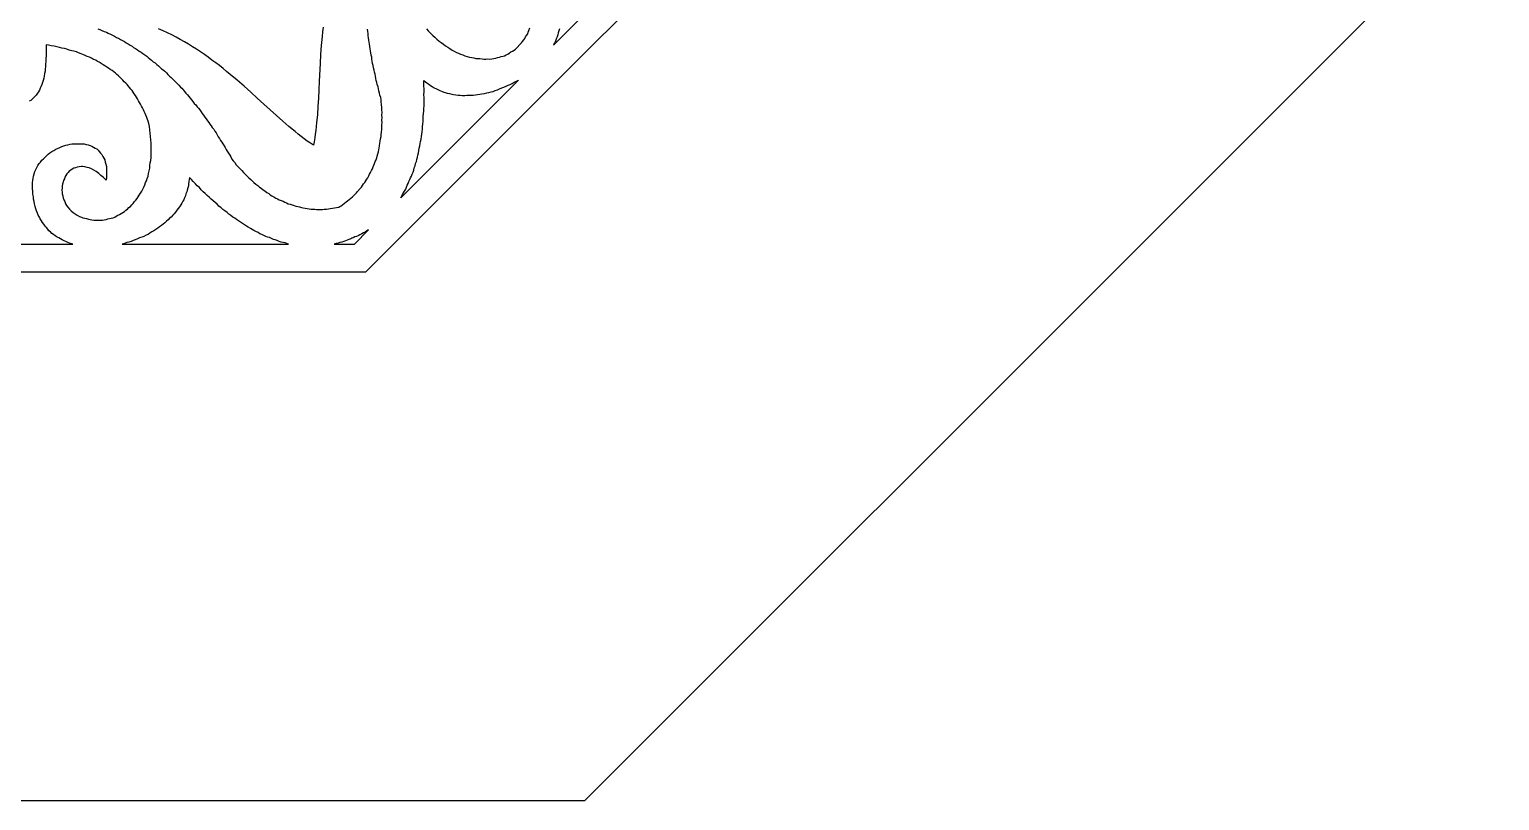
# Model space of a CAD drawing. Extents: x -535 to 535, y -535 to 535.
# Drawn here: x 121.8 to 385.9, y -535 to -396.4 of the extents above; entities that cross this region are included whole.
import ezdxf

# ---------------------------------------------------------------- set-up
doc = ezdxf.new("R2010")
doc.units = 0
doc.layers.add('LAYER_1', color=18, linetype='CONTINUOUS')
doc.layers.add('LAYER_2', color=150, linetype='CONTINUOUS')

msp = doc.modelspace()

# ---------------------------------------------------------------- linework, layer by layer
at = {"layer": 'LAYER_1'}
for points in [[(221.6, -535), (535, -221.6), (535, 221.6), (221.6, 535), (-221.6, 535), (-535, 221.6), (-535, -221.6), (-221.6, -535)], [(188.7, -426.33), (188.84, -426.05), (189.04, -425.77), (189.21, -425.45), (189.41, -425.09), (189.54, -424.74), (189.7, -424.42), (189.87, -424.1), (190, -423.75), (190.13, -423.39), (190.29, -423.07), (190.46, -422.76), (190.59, -422.4), (190.72, -422.04), (190.85, -421.69), (190.94, -421.3), (191.1, -420.91), (191.19, -420.51), (191.32, -420.16), (191.38, -419.8), (191.5, -419.37), (191.59, -418.98), (191.69, -418.58), (191.78, -418.19), (191.83, -417.76), (191.96, -417.33), (192.01, -416.9), (192.07, -416.54), (192.19, -416.11), (192.24, -415.68), (192.3, -415.25), (192.35, -414.82), (192.4, -414.31), (192.45, -413.88), (192.51, -413.45), (192.56, -412.95), (192.54, -412.51), (192.55, -412.04), (192.6, -411.54), (192.66, -411.11), (192.67, -410.64), (192.72, -410.13), (192.7, -409.63), (192.75, -409.12), (192.73, -408.62), (192.67, -408.14), (192.72, -407.64), (192.7, -407.13), (192.67, -406.55), (192.69, -406.09), (192.66, -405.58), (192.96, -405.81), (193.22, -406), (193.56, -406.27), (193.86, -406.5), (194.19, -406.69), (194.53, -406.89), (194.82, -407.05), (195.19, -407.21), (195.53, -407.4), (195.86, -407.53), (196.23, -407.69), (196.52, -407.77), (196.88, -407.86), (197.25, -407.95), (197.69, -408.04), (198.02, -408.09), (198.42, -408.15), (198.82, -408.2), (199.21, -408.25), (199.58, -408.27), (200.01, -408.29), (200.37, -408.23), (200.73, -408.25), (201.13, -408.23), (201.53, -408.21), (201.92, -408.19), (202.32, -408.1), (202.75, -408.05), (203.11, -407.99), (203.54, -407.94), (203.97, -407.81), (204.36, -407.72), (204.75, -407.63), (205.15, -407.54), (205.5, -407.41), (205.93, -407.29), (206.28, -407.09), (206.67, -406.92), (207.06, -406.76), (207.45, -406.6), (207.84, -406.43), (208.2, -406.3), (208.55, -406.1), (208.9, -405.9), (209.33, -405.7), (209.68, -405.5), (188.54, -426.65)], [(168.03, -434.89), (167.73, -434.79), (167.39, -434.73), (167.05, -434.63), (166.66, -434.52), (166.31, -434.36), (165.97, -434.25), (165.63, -434.15), (165.28, -433.98), (164.94, -433.82), (164.6, -433.72), (164.26, -433.61), (163.91, -433.45), (163.57, -433.29), (163.23, -433.13), (162.89, -432.91), (162.5, -432.75), (162.15, -432.54), (161.81, -432.38), (161.52, -432.17), (161.12, -431.95), (160.78, -431.74), (160.44, -431.52), (160.1, -431.31), (159.75, -431.04), (159.36, -430.83), (159.02, -430.56), (158.73, -430.35), (158.34, -430.13), (157.99, -429.87), (157.65, -429.6), (157.31, -429.33), (156.92, -429.01), (156.57, -428.74), (156.23, -428.48), (155.84, -428.15), (155.55, -427.83), (155.2, -427.51), (154.81, -427.19), (154.47, -426.92), (154.13, -426.6), (153.73, -426.28), (153.39, -425.91), (153, -425.59), (152.66, -425.21), (152.36, -424.84), (151.97, -424.52), (151.63, -424.14), (151.24, -423.72), (150.9, -423.39), (150.55, -423.02), (150.5, -423.39), (150.46, -423.72), (150.41, -424.14), (150.36, -424.52), (150.26, -424.89), (150.16, -425.27), (150.06, -425.59), (149.92, -425.96), (149.82, -426.34), (149.67, -426.66), (149.53, -427.03), (149.38, -427.3), (149.18, -427.62), (148.99, -427.94), (148.74, -428.32), (148.55, -428.58), (148.3, -428.9), (148.06, -429.22), (147.81, -429.55), (147.57, -429.81), (147.27, -430.13), (146.98, -430.35), (146.74, -430.62), (146.44, -430.88), (146.15, -431.15), (145.86, -431.42), (145.51, -431.63), (145.17, -431.9), (144.88, -432.11), (144.53, -432.38), (144.14, -432.59), (143.8, -432.81), (143.46, -433.02), (143.11, -433.24), (142.77, -433.4), (142.38, -433.61), (141.99, -433.72), (141.6, -433.88), (141.21, -434.04), (140.81, -434.2), (140.42, -434.36), (140.08, -434.52), (139.69, -434.63), (139.3, -434.73), (138.86, -434.89), (138.47, -435), (168.37, -435)], [(180.18, -435), (182.74, -432.44), (182.42, -432.61), (182.14, -432.82), (181.82, -432.98), (181.5, -433.15), (181.19, -433.32), (180.87, -433.48), (180.59, -433.61), (180.26, -433.71), (179.95, -433.88), (179.75, -433.95), (179.55, -434.04), (179.21, -434.15), (178.92, -434.31), (178.62, -434.41), (178.28, -434.52), (177.94, -434.63), (177.6, -434.73), (177.25, -434.84), (176.91, -434.89), (176.57, -435)]]:
    msp.add_lwpolyline(points, close=True, dxfattribs=at)
for points in [[(217.05, -396.32), (216.95, -396.64), (216.82, -397), (216.77, -397.36), (216.64, -397.71), (216.51, -398), (216.38, -398.35), (216.25, -398.71), (216.05, -399.06), (215.97, -399.22), (226.19, -388.99)], [(174.55, -396), (174.46, -396.82), (174.38, -397.65), (174.24, -399.29), (174.13, -400.91), (174.04, -402.52), (173.88, -405.69), (173.81, -407.24), (173.73, -408.76), (173.64, -410.26), (173.54, -411.73), (173.41, -413.16), (173.33, -413.86), (173.25, -414.56), (173.16, -415.24), (173.06, -415.92), (172.95, -416.58), (172.82, -417.23), (172.28, -416.86), (171.73, -416.47), (171.18, -416.06), (170.63, -415.64), (170.08, -415.21), (169.53, -414.77), (168.43, -413.84), (167.32, -412.88), (166.19, -411.89), (163.91, -409.82), (162.75, -408.76), (161.56, -407.69), (160.36, -406.62), (159.13, -405.55), (157.87, -404.48), (157.23, -403.96), (156.59, -403.44), (155.94, -402.92), (155.27, -402.41), (154.6, -401.91), (153.93, -401.41), (153.24, -400.92), (152.54, -400.44), (151.84, -399.97), (151.12, -399.51), (150.39, -399.06), (149.66, -398.63), (148.91, -398.2), (148.15, -397.79), (147.38, -397.4), (146.6, -397.02), (145.81, -396.65), (145.01, -396.3)], [(193.16, -396.31), (193.46, -396.69), (193.84, -397.06), (194.26, -397.48), (194.63, -397.79), (195.01, -398.16), (195.42, -398.51), (195.79, -398.74), (196.17, -399.05), (196.54, -399.35), (196.95, -399.62), (197.32, -399.86), (197.73, -400.13), (198.14, -400.33), (198.55, -400.53), (198.88, -400.65), (199.28, -400.85), (199.69, -400.97), (200.06, -401.14), (200.46, -401.26), (200.86, -401.39), (201.26, -401.44), (201.63, -401.53), (201.99, -401.62), (202.35, -401.63), (202.72, -401.65), (203.12, -401.7), (203.44, -401.76), (203.81, -401.77), (204.17, -401.72), (204.53, -401.73), (204.89, -401.67), (205.25, -401.62), (205.6, -401.56), (205.93, -401.47), (206.25, -401.37), (206.57, -401.28), (206.89, -401.19), (207.18, -401.13), (207.46, -400.99), (207.78, -400.83), (208.02, -400.66), (208.3, -400.45), (208.59, -400.32), (208.87, -400.12), (209.11, -399.95), (210.22, -398.84), (210.42, -398.56), (210.63, -398.28), (210.8, -398.03), (210.96, -397.72), (211.13, -397.47), (211.34, -397.19), (211.4, -396.9), (211.56, -396.59), (211.72, -396.12)], [(134.11, -396.28), (134.45, -396.44), (134.84, -396.6), (135.24, -396.76), (135.63, -396.92), (135.97, -397.08), (136.36, -397.24), (136.75, -397.46), (137.09, -397.62), (137.44, -397.83), (137.78, -397.99), (138.17, -398.2), (138.51, -398.42), (138.86, -398.58), (139.2, -398.79), (139.54, -399.01), (139.93, -399.22), (140.28, -399.43), (140.52, -399.65), (140.86, -399.86), (141.21, -400.08), (141.55, -400.29), (141.89, -400.5), (142.18, -400.72), (142.53, -400.99), (142.87, -401.2), (143.16, -401.47), (143.46, -401.68), (143.75, -401.95), (144.04, -402.22), (144.39, -402.43), (144.68, -402.7), (144.97, -402.96), (145.27, -403.23), (145.56, -403.5), (145.86, -403.66), (146.15, -403.93), (146.44, -404.19), (146.69, -404.52), (146.98, -404.78), (147.27, -405.05), (147.57, -405.32), (147.81, -405.58), (148.11, -405.91), (148.4, -406.17), (148.64, -406.44), (148.94, -406.76), (149.18, -406.98), (149.48, -407.3), (149.67, -407.56), (149.92, -407.88), (150.21, -408.15), (150.46, -408.47), (150.7, -408.74), (150.95, -409.06), (151.19, -409.38), (151.43, -409.7), (151.68, -409.97), (151.92, -410.29), (152.17, -410.56), (152.41, -410.88), (152.66, -411.2), (152.85, -411.52), (153.1, -411.84), (153.34, -412.16), (153.54, -412.48), (153.78, -412.81), (154.03, -413.13), (154.22, -413.45), (154.47, -413.71), (154.66, -414.04), (154.91, -414.36), (155.11, -414.68), (155.35, -415), (155.55, -415.37), (155.74, -415.69), (155.94, -416.01), (156.13, -416.34), (156.38, -416.66), (156.57, -416.98), (156.77, -417.3), (156.96, -417.62), (157.16, -417.99), (157.36, -418.31), (157.6, -418.63), (157.8, -419.01), (157.99, -419.33), (158.19, -419.7), (158.38, -420.03), (158.68, -420.35), (158.97, -420.72), (159.31, -421.1), (159.61, -421.42), (159.95, -421.79), (160.29, -422.11), (160.59, -422.43), (160.93, -422.75), (161.22, -423.07), (161.57, -423.39), (161.86, -423.66), (162.15, -423.93), (162.5, -424.2), (162.84, -424.46), (163.13, -424.73), (163.47, -424.95), (163.82, -425.21), (164.11, -425.43), (164.45, -425.69), (164.8, -425.91), (165.04, -426.12), (165.38, -426.34), (165.73, -426.5), (166.07, -426.71), (166.36, -426.87), (166.7, -427.03), (167.05, -427.14), (167.39, -427.3), (167.68, -427.46), (167.98, -427.57), (168.32, -427.73), (168.66, -427.83), (169, -427.94), (169.35, -428.05), (169.69, -428.15), (170.03, -428.26), (170.33, -428.32), (170.67, -428.42), (171.01, -428.48), (171.35, -428.53), (171.7, -428.58), (172.04, -428.64), (172.38, -428.69), (173.07, -428.69), (173.41, -428.74), (174.44, -428.74), (174.78, -428.69), (175.17, -428.69), (175.51, -428.64), (175.86, -428.58), (176.25, -428.53), (176.59, -428.48), (176.98, -428.42), (177.28, -428.37), (177.42, -428.33), (177.55, -428.26), (177.8, -428.09), (178.11, -427.85), (178.39, -427.64), (178.7, -427.4), (178.98, -427.2), (179.26, -426.99), (179.54, -426.72), (179.82, -426.51), (180.55, -425.79), (180.75, -425.51), (181.24, -425.02), (181.44, -424.74), (181.65, -424.46), (181.85, -424.18), (182.06, -423.9), (182.26, -423.62), (182.43, -423.3), (182.6, -423.06), (182.76, -422.74), (182.93, -422.42), (183.1, -422.1), (183.26, -421.79), (183.43, -421.47), (183.56, -421.11), (183.69, -420.83), (183.78, -420.51), (183.91, -420.15), (184.08, -419.83), (184.21, -419.48), (184.3, -419.16), (184.39, -418.76), (184.52, -418.41), (184.61, -418.02), (184.63, -417.69), (184.73, -417.3), (184.78, -416.87), (184.84, -416.51), (184.89, -416.08), (184.98, -415.68), (185, -415.29), (185.05, -414.85), (185.1, -414.42), (185.12, -414.03), (185.14, -413.63), (185.16, -413.16), (185.14, -412.73), (185.15, -412.26), (185.13, -411.82), (185.15, -411.35), (185.13, -410.85), (185.11, -410.41), (185.08, -409.9), (185.03, -409.43), (185.01, -409), (184.92, -408.63), (184.79, -408.23), (184.7, -407.86), (184.58, -407.46), (184.52, -407.06), (184.44, -406.7), (184.31, -406.29), (184.22, -405.93), (184.13, -405.56), (184.04, -405.2), (183.99, -404.8), (183.9, -404.43), (183.81, -404.07), (183.73, -403.7), (183.6, -403.3), (183.55, -402.9), (183.46, -402.53), (183.4, -402.13), (183.31, -401.77), (183.3, -401.4), (183.21, -401.04), (183.16, -400.64), (183.1, -400.24), (183.01, -399.87), (182.96, -399.47), (182.91, -399.07), (182.82, -398.71), (182.76, -398.31), (182.71, -397.91), (182.69, -397.55), (182.64, -397.15), (182.62, -396.78), (182.57, -396.38)], [(115.12, -435), (129.58, -435), (129.41, -434.95), (129.02, -434.84), (128.68, -434.68), (128.33, -434.52), (128.04, -434.41), (127.7, -434.25), (127.4, -434.04), (127.06, -433.88), (126.77, -433.72), (126.43, -433.5), (126.13, -433.29), (125.84, -433.08), (125.59, -432.81), (125.3, -432.59), (125.1, -432.33), (124.86, -432.01), (124.61, -431.74), (124.37, -431.42), (124.17, -431.1), (123.98, -430.78), (123.73, -430.45), (123.59, -430.13), (123.39, -429.81), (123.24, -429.44), (123.1, -429.01), (122.95, -428.64), (122.85, -428.21), (122.71, -427.78), (122.66, -427.35), (122.56, -426.92), (122.51, -426.5), (122.41, -426.02), (122.41, -425.53), (122.36, -425), (122.36, -424.46), (122.36, -423.93), (122.41, -423.56), (122.46, -423.13), (122.56, -422.75), (122.66, -422.33), (122.8, -421.95), (122.95, -421.58), (123.15, -421.2), (123.34, -420.88), (123.54, -420.51), (123.78, -420.24), (124.03, -419.92), (124.32, -419.65), (124.61, -419.38), (124.91, -419.06), (125.15, -418.85), (125.5, -418.58), (125.84, -418.37), (126.18, -418.15), (126.52, -417.94), (126.87, -417.78), (127.26, -417.62), (127.6, -417.46), (127.99, -417.35), (128.33, -417.19), (128.73, -417.14), (129.12, -417.03), (129.46, -416.98), (131.66, -416.98), (132.01, -417.08), (132.35, -417.14), (132.69, -417.24), (133.03, -417.4), (133.33, -417.57), (133.62, -417.73), (133.91, -417.89), (134.16, -418.1), (134.35, -418.37), (134.6, -418.63), (134.79, -418.9), (134.99, -419.22), (135.19, -419.54), (135.33, -419.86), (135.43, -420.24), (135.53, -420.61), (135.63, -421.04), (135.68, -421.47), (135.68, -421.95), (135.68, -422.43), (135.68, -422.97), (135.58, -423.5), (135.14, -423.02), (134.65, -422.65), (134.26, -422.27), (133.82, -421.95), (133.38, -421.68), (132.93, -421.47), (132.54, -421.31), (132.15, -421.2), (131.76, -421.1), (131.37, -421.04), (131.08, -421.04), (130.73, -421.1), (130.39, -421.15), (130.1, -421.26), (129.8, -421.36), (129.51, -421.52), (129.22, -421.68), (128.97, -421.9), (128.77, -422.11), (128.53, -422.38), (128.33, -422.65), (128.19, -422.97), (128.09, -423.23), (127.94, -423.56), (127.85, -423.82), (127.75, -424.2), (127.7, -424.52), (127.7, -424.89), (127.65, -425.27), (127.7, -425.64), (127.7, -425.96), (127.8, -426.34), (127.89, -426.71), (127.99, -427.03), (128.14, -427.35), (128.29, -427.73), (128.48, -428.05), (128.73, -428.37), (129.02, -428.69), (129.31, -429.01), (129.66, -429.28), (130, -429.55), (130.39, -429.81), (130.83, -430.03), (131.17, -430.13), (131.42, -430.29), (131.76, -430.35), (132.05, -430.4), (132.4, -430.51), (132.69, -430.56), (133.03, -430.62), (133.38, -430.67), (134.94, -430.67), (135.24, -430.62), (135.58, -430.56), (135.87, -430.45), (136.21, -430.4), (136.51, -430.35), (136.85, -430.24), (137.14, -430.13), (137.39, -429.97), (137.68, -429.81), (137.98, -429.65), (138.27, -429.49), (138.56, -429.33), (138.86, -429.12), (139.15, -428.9), (139.44, -428.69), (139.69, -428.42), (139.98, -428.21), (140.23, -427.94), (140.42, -427.67), (140.67, -427.35), (140.91, -427.09), (141.16, -426.82), (141.35, -426.5), (141.55, -426.18), (141.79, -425.86), (141.99, -425.48), (142.18, -425.11), (142.33, -424.73), (142.53, -424.36), (142.67, -423.93), (142.82, -423.61), (142.97, -423.18), (143.11, -422.75), (143.21, -422.27), (143.31, -421.84), (143.41, -421.36), (143.46, -420.88), (143.51, -420.4), (143.6, -419.97), (143.65, -419.44), (143.65, -418.9), (143.7, -418.42), (143.7, -417.83), (143.7, -417.3), (143.65, -416.82), (143.6, -416.23), (143.56, -415.64), (143.51, -415.05), (143.46, -414.46), (143.36, -413.87), (143.26, -413.29), (143.11, -412.91), (143.02, -412.59), (142.87, -412.22), (142.72, -411.84), (142.58, -411.52), (142.43, -411.15), (142.28, -410.83), (142.14, -410.51), (141.94, -410.18), (141.79, -409.86), (141.6, -409.54), (141.4, -409.22), (141.25, -408.9), (141.06, -408.58), (140.86, -408.31), (140.62, -407.99), (140.42, -407.67), (140.28, -407.4), (140.03, -407.14), (139.79, -406.87), (139.59, -406.6), (139.35, -406.33), (139.1, -406.07), (138.81, -405.8), (138.56, -405.53), (138.32, -405.26), (138.02, -405), (137.78, -404.73), (137.49, -404.52), (137.24, -404.25), (136.95, -404.03), (136.65, -403.77), (136.31, -403.61), (136.02, -403.39), (135.72, -403.18), (135.38, -402.96), (135.04, -402.75), (134.7, -402.54), (134.35, -402.32), (134.06, -402.16), (133.72, -401.95), (133.33, -401.79), (132.98, -401.57), (132.59, -401.41), (132.2, -401.25), (131.81, -401.09), (131.42, -400.93), (131.08, -400.77), (130.63, -400.61), (130.24, -400.45), (129.8, -400.34), (129.41, -400.24), (128.97, -400.13), (128.53, -399.97), (128.09, -399.86), (127.65, -399.76), (127.21, -399.65), (126.72, -399.54), (126.23, -399.43), (125.74, -399.33), (125.25, -399.22), (124.81, -399.17), (124.81, -399.7), (124.81, -400.18), (124.81, -400.66), (124.81, -401.15), (124.76, -401.68), (124.76, -402.16), (124.71, -402.64), (124.71, -403.07), (124.66, -403.55), (124.61, -403.93), (124.52, -404.35), (124.47, -404.78), (124.37, -405.16), (124.27, -405.58), (124.17, -405.96), (124.03, -406.33), (123.88, -406.71), (123.73, -406.98), (123.59, -407.3), (123.44, -407.62), (123.24, -407.88), (123, -408.21), (122.8, -408.47), (122.56, -408.69), (122.31, -408.95), (122.07, -409.17), (121.78, -409.33)]]:
    msp.add_lwpolyline(points, dxfattribs=at)
at = {"layer": 'LAYER_2'}
msp.add_lwpolyline([(182.25, -440), (440, -182.25), (440, 182.25), (182.25, 440), (-182.25, 440), (-440, 182.25), (-440, -182.25), (-182.25, -440)], close=True, dxfattribs=at)

doc.saveas('drawing.dxf')
